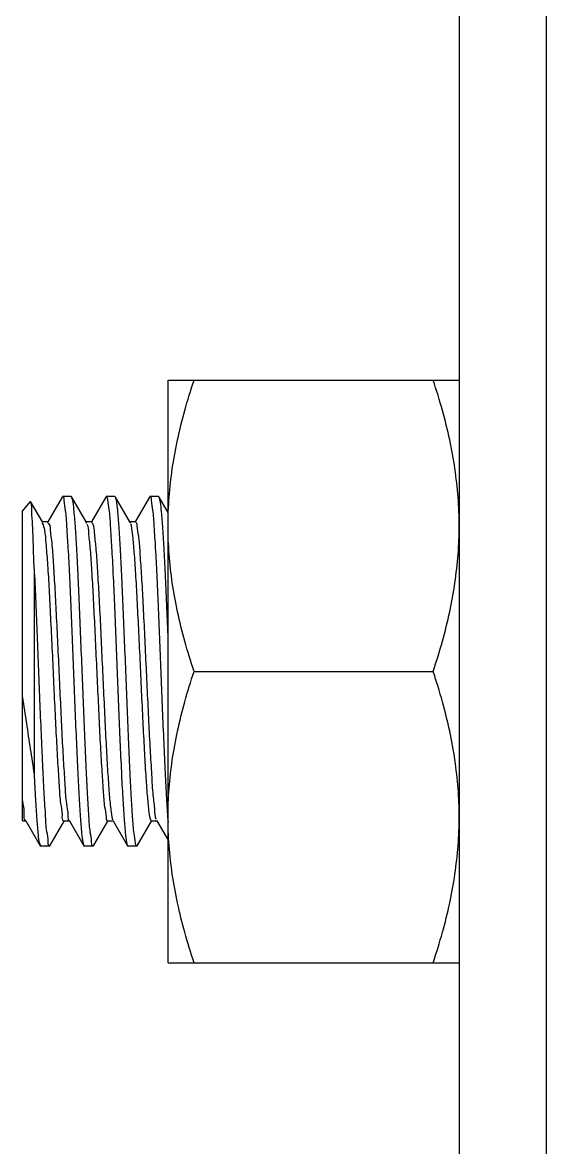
# Model space of a CAD drawing. Extents: x 815029915 to 815825525, y 579155098 to 579748855.
# Drawn here: x 815618098.4 to 815618192.4, y 579337695.1 to 579337897 of the extents above; entities that cross this region are included whole.
import ezdxf

# ---------------------------------------------------------------- set-up
doc = ezdxf.new("R2010")
doc.units = 0
doc.header["$LTSCALE"] = 100
doc.header["$MEASUREMENT"] = 0
doc.layers.add('02___PRT_ALL_AXES', color=7, linetype='Continuous')

msp = doc.modelspace()

# ---------------------------------------------------------------- linework, layer by layer
at = {"color": 0, "linetype": 'Continuous'}
for p, q in [((815618192.44, 579337676.03), (815618192.44, 579338094.16)), ((815618176.76, 579338087.89), (815618176.76, 579337682.3)), ((815618098.36, 579337809.31), (815618099.77, 579337811.07)), ((815618099.82, 579337811.05), (815618099.77, 579337811.07)), ((815618101.94, 579337807.39), (815618099.82, 579337811.05)), ((815618105.46, 579337811.85), (815618102.9, 579337807.42)), ((815618105.46, 579337811.85), (815618105.55, 579337811.92)), ((815618107.2, 579337811.85), (815618107.11, 579337811.92)), ((815618109.78, 579337807.39), (815618107.2, 579337811.85)), ((815618113.3, 579337811.85), (815618110.74, 579337807.42)), ((815618113.3, 579337811.85), (815618113.39, 579337811.92)), ((815618115.04, 579337811.85), (815618114.96, 579337811.92)), ((815618117.62, 579337807.39), (815618115.04, 579337811.85)), ((815618121.14, 579337811.85), (815618118.58, 579337807.42)), ((815618121.14, 579337811.85), (815618121.23, 579337811.92)), ((815618122.88, 579337811.85), (815618122.79, 579337811.92)), ((815618124.49, 579337809.06), (815618122.88, 579337811.85)), ((815618098.36, 579337753.73), (815618098.36, 579337809.31)), ((815618101.88, 579337807.22), (815618101.92, 579337807.14)), ((815618101.99, 579337807.31), (815618101.94, 579337807.39)), ((815618102.93, 579337807.39), (815618101.99, 579337807.39)), ((815618109.83, 579337807.31), (815618109.78, 579337807.39)), ((815618110.77, 579337807.39), (815618109.83, 579337807.39)), ((815618117.67, 579337807.31), (815618117.62, 579337807.39)), ((815618118.61, 579337807.39), (815618117.67, 579337807.39)), ((815618100.45, 579337798.99), (815618100.45, 579337762.12)), ((815618098.36, 579337753.73), (815618098.91, 579337753.73)), ((815618098.91, 579337753.81), (815618098.96, 579337753.73)), ((815618098.96, 579337753.73), (815618101.54, 579337749.28)), ((815618103.28, 579337749.28), (815618105.85, 579337753.71)), ((815618105.81, 579337753.73), (815618106.75, 579337753.73)), ((815618106.75, 579337753.81), (815618106.8, 579337753.73)), ((815618106.8, 579337753.73), (815618109.38, 579337749.28)), ((815618111.12, 579337749.28), (815618113.69, 579337753.71)), ((815618113.65, 579337753.73), (815618114.59, 579337753.73)), ((815618114.59, 579337753.81), (815618114.64, 579337753.73)), ((815618114.64, 579337753.73), (815618117.22, 579337749.28)), ((815618118.96, 579337749.28), (815618121.53, 579337753.71)), ((815618121.49, 579337753.73), (815618122.43, 579337753.73)), ((815618122.43, 579337753.81), (815618122.48, 579337753.73)), ((815618122.48, 579337753.73), (815618124.49, 579337750.26)), ((815618124.42, 579337754.42), (815618124.5, 579337753.52)), ((815618101.54, 579337749.28), (815618101.63, 579337749.2)), ((815618103.2, 579337749.2), (815618103.28, 579337749.28)), ((815618109.38, 579337749.28), (815618109.47, 579337749.2)), ((815618111.12, 579337749.28), (815618111.04, 579337749.2)), ((815618117.22, 579337749.28), (815618117.31, 579337749.2)), ((815618118.96, 579337749.28), (815618118.88, 579337749.2))]:
    msp.add_line(p, q, dxfattribs=at)
for points, start_tangent, end_tangent in [([(815618100.45, 579337798.99), (815618100.31, 579337803.32), (815618100.18, 579337806.81), (815618100.04, 579337809.31), (815618099.9, 579337810.73), (815618099.78, 579337811.03)], (-0.029159, 0.999575), (-0.544269, 0.838911)), ([(815618105.55, 579337811.92), (815618105.56, 579337811.92), (815618105.8, 579337811.27), (815618106.04, 579337809.46), (815618106.29, 579337806.54), (815618106.53, 579337802.65), (815618106.78, 579337797.9), (815618107.02, 579337792.46), (815618107.26, 579337786.62), (815618107.51, 579337780.56)], (0.933337, 0.359001), (0.039757, -0.999209)), ([(815618109.08, 579337780.56), (815618108.83, 579337786.67), (815618108.58, 579337792.64), (815618108.33, 579337798.11), (815618108.09, 579337802.8), (815618107.85, 579337806.69), (815618107.6, 579337809.61), (815618107.35, 579337811.38), (815618107.18, 579337811.84)], (-0.039757, 0.999209), (-0.489832, 0.871817)), ([(815618113.39, 579337811.92), (815618113.62, 579337811.38), (815618113.87, 579337809.61), (815618114.12, 579337806.69), (815618114.36, 579337802.8), (815618114.61, 579337798.11), (815618114.85, 579337792.64), (815618115.1, 579337786.67), (815618115.35, 579337780.56)], (0.933344, -0.358982), (0.039757, -0.999209)), ([(815618116.92, 579337780.56), (815618116.67, 579337786.62), (815618116.43, 579337792.47), (815618116.18, 579337797.93), (815618115.94, 579337802.68), (815618115.69, 579337806.57), (815618115.45, 579337809.48), (815618115.21, 579337811.28), (815618115.04, 579337811.85)], (-0.039757, 0.999209), (-0.472755, 0.881194)), ([(815618121.23, 579337811.92), (815618121.24, 579337811.92), (815618121.48, 579337811.28), (815618121.72, 579337809.48), (815618121.97, 579337806.57), (815618122.21, 579337802.68), (815618122.45, 579337797.93), (815618122.7, 579337792.47), (815618122.94, 579337786.62), (815618123.19, 579337780.56)], (0.95085, 0.309652), (0.039757, -0.999209)), ([(815618124.49, 579337787.07), (815618124.26, 579337792.63), (815618124.02, 579337798.08), (815618123.77, 579337802.76), (815618123.53, 579337806.66), (815618123.28, 579337809.59), (815618123.03, 579337811.37), (815618122.87, 579337811.84)], (-0.040733, 0.99917), (-0.48609, 0.873909)), ([(815618101.92, 579337807.14), (815618102.3, 579337805.95), (815618102.56, 579337803.56), (815618102.83, 579337800.15), (815618103.09, 579337795.87), (815618103.35, 579337790.91), (815618103.62, 579337785.49), (815618103.88, 579337779.85), (815618104.14, 579337774.25), (815618104.41, 579337768.92), (815618104.67, 579337764.11), (815618104.94, 579337760.03), (815618105.2, 579337756.86), (815618105.46, 579337754.75), (815618105.73, 579337753.79), (815618105.77, 579337753.8)], (0.475687, -0.879614), (0.880301, 0.474416)), ([(815618102.87, 579337807.27), (815618103.35, 579337805.95), (815618103.61, 579337803.56), (815618103.87, 579337800.15), (815618104.14, 579337795.87), (815618104.4, 579337790.91), (815618104.66, 579337785.49), (815618104.93, 579337779.85), (815618105.19, 579337774.25), (815618105.45, 579337768.92), (815618105.72, 579337764.11), (815618105.98, 579337760.03), (815618106.24, 579337756.86), (815618106.51, 579337754.75), (815618106.6, 579337753.93)], (0.872469, -0.48867), (0.327816, -0.944742)), ([(815618109.79, 579337807.28), (815618109.94, 579337807)], (0.596616, -0.802527), (0.427002, -0.904251)), ([(815618109.94, 579337807), (815618110.21, 579337805.45), (815618110.47, 579337802.8), (815618110.73, 579337799.16), (815618111, 579337794.69), (815618111.26, 579337789.59), (815618111.52, 579337784.09), (815618111.79, 579337778.44), (815618112.05, 579337772.88), (815618112.31, 579337767.66), (815618112.58, 579337763.01), (815618112.84, 579337759.15), (815618113.1, 579337756.23), (815618113.37, 579337754.4), (815618113.63, 579337753.73), (815618113.65, 579337753.73)], (0.427002, -0.904251), (0.915311, 0.402748)), ([(815618110.75, 579337807.36), (815618110.99, 579337807), (815618111.25, 579337805.45), (815618111.51, 579337802.8), (815618111.78, 579337799.16), (815618112.04, 579337794.69), (815618112.31, 579337789.59), (815618112.57, 579337784.09), (815618112.83, 579337778.44), (815618113.1, 579337772.88), (815618113.36, 579337767.66), (815618113.62, 579337763.01), (815618113.89, 579337759.15), (815618114.15, 579337756.23), (815618114.41, 579337754.4), (815618114.51, 579337753.99)], (0.826116, -0.563501), (0.291356, -0.956615)), ([(815618117.68, 579337807.31), (815618117.75, 579337807.13)], (0.474517, -0.880247), (0.291356, -0.956615)), ([(815618117.75, 579337807.13), (815618117.85, 579337806.72), (815618118.11, 579337804.89), (815618118.38, 579337801.97), (815618118.64, 579337798.11), (815618118.9, 579337793.46), (815618119.17, 579337788.24), (815618119.43, 579337782.68), (815618119.69, 579337777.03), (815618119.96, 579337771.53), (815618120.22, 579337766.44), (815618120.48, 579337761.97), (815618120.75, 579337758.32), (815618121.01, 579337755.67), (815618121.27, 579337754.12), (815618121.51, 579337753.76)], (0.291356, -0.956615), (0.826116, -0.563501)), ([(815618118.62, 579337807.39), (815618118.63, 579337807.39), (815618118.89, 579337806.72), (815618119.16, 579337804.89), (815618119.42, 579337801.97), (815618119.68, 579337798.11), (815618119.95, 579337793.46), (815618120.21, 579337788.24), (815618120.47, 579337782.68), (815618120.74, 579337777.03), (815618121, 579337771.53), (815618121.27, 579337766.44), (815618121.53, 579337761.97), (815618121.79, 579337758.32), (815618122.06, 579337755.67), (815618122.32, 579337754.12)], (0.915311, 0.402748), (0.427002, -0.904251)), ([(815618100.45, 579337798.99), (815618100.7, 579337793.63), (815618100.95, 579337787.75), (815618101.19, 579337781.6), (815618101.44, 579337775.4), (815618101.69, 579337769.4), (815618101.94, 579337763.84), (815618102.18, 579337758.94), (815618102.43, 579337754.89), (815618102.68, 579337751.84), (815618102.93, 579337749.92), (815618103.17, 579337749.21), (815618103.19, 579337749.21)], (0.049111, -0.998793), (0.866249, 0.499612)), ([(815618107.51, 579337780.56), (815618107.75, 579337774.45), (815618108, 579337768.49), (815618108.25, 579337763.03), (815618108.49, 579337758.34), (815618108.73, 579337754.45), (815618108.98, 579337751.52), (815618109.23, 579337749.75), (815618109.4, 579337749.28)], (0.039757, -0.999209), (0.487768, -0.872973)), ([(815618111.03, 579337749.2), (815618111.02, 579337749.2), (815618110.78, 579337749.85), (815618110.54, 579337751.65), (815618110.29, 579337754.56), (815618110.05, 579337758.46), (815618109.81, 579337763.21), (815618109.56, 579337768.66), (815618109.32, 579337774.5), (815618109.08, 579337780.56)], (-0.942585, -0.333967), (-0.039757, 0.999209)), ([(815618115.35, 579337780.56), (815618115.59, 579337774.5), (815618115.83, 579337768.66), (815618116.08, 579337763.21), (815618116.32, 579337758.46), (815618116.57, 579337754.56), (815618116.81, 579337751.65), (815618117.05, 579337749.85), (815618117.22, 579337749.27)], (0.039757, -0.999209), (0.472977, -0.881075)), ([(815618118.88, 579337749.21), (815618118.64, 579337749.74), (815618118.39, 579337751.5), (815618118.14, 579337754.42), (815618117.9, 579337758.3), (815618117.66, 579337762.99), (815618117.41, 579337768.47), (815618117.16, 579337774.45), (815618116.92, 579337780.56)], (-0.925056, 0.37983), (-0.039757, 0.999209)), ([(815618123.19, 579337780.56), (815618123.43, 579337774.45), (815618123.68, 579337768.47), (815618123.93, 579337762.99), (815618124.17, 579337758.3), (815618124.42, 579337754.42)], (0.039757, -0.999209), (0.085084, -0.996374)), ([(815618098.36, 579337775.92), (815618099.06, 579337771.27), (815618099.76, 579337766.63), (815618100.45, 579337762.12)], (0.151381, -0.988475), (0.154547, -0.987985)), ([(815618100.45, 579337762.12), (815618100.69, 579337757.64), (815618100.93, 579337753.97), (815618101.17, 579337751.27), (815618101.41, 579337749.67), (815618101.57, 579337749.29)], (0.049134, -0.998792), (0.513805, -0.857907)), ([(815618098.36, 579337757.32), (815618098.62, 579337755.04), (815618098.88, 579337753.87), (815618098.9, 579337753.87)], (0.092607, -0.995703), (0.984784, 0.173782)), ([(815618106.6, 579337753.93), (815618106.76, 579337753.78)], (0.327816, -0.944742), (0.980432, 0.196859)), ([(815618114.51, 579337753.99), (815618114.58, 579337753.81)], (0.291356, -0.956615), (0.474517, -0.880247)), ([(815618122.32, 579337754.12), (815618122.48, 579337753.85)], (0.427002, -0.904251), (0.596616, -0.802527))]:
    msp.add_spline(points, degree=3, dxfattribs=dict(at, start_tangent=start_tangent, end_tangent=end_tangent))
at = {"layer": '02___PRT_ALL_AXES', "color": 0, "linetype": 'Continuous'}
for p, q in [((815618124.49, 579337728.29), (815618124.49, 579337832.83)), ((815618124.49, 579337832.83), (815618176.76, 579337832.83)), ((815618107.11, 579337811.92), (815618105.55, 579337811.92)), ((815618114.96, 579337811.92), (815618113.39, 579337811.92)), ((815618122.79, 579337811.92), (815618121.23, 579337811.92)), ((815618129.16, 579337780.56), (815618172.09, 579337780.56)), ((815618103.2, 579337749.2), (815618101.63, 579337749.2)), ((815618111.04, 579337749.2), (815618109.47, 579337749.2)), ((815618118.88, 579337749.2), (815618117.31, 579337749.2)), ((815618124.49, 579337728.29), (815618176.76, 579337728.29))]:
    msp.add_line(p, q, dxfattribs=at)
for points, start_tangent, end_tangent in [([(815618124.49, 579337806.69), (815618124.69, 579337811.82), (815618125.26, 579337816.96), (815618126.2, 579337822.12), (815618127.49, 579337827.38), (815618129.16, 579337832.83)], (0, 1), (0.316228, 0.948683)), ([(815618176.76, 579337806.69), (815618176.57, 579337811.82), (815618175.99, 579337816.96), (815618175.06, 579337822.12), (815618173.76, 579337827.38), (815618172.09, 579337832.83)], (0, 1), (-0.316228, 0.948683)), ([(815618129.16, 579337780.56), (815618127.49, 579337786.01), (815618126.2, 579337791.27), (815618125.26, 579337796.43), (815618124.69, 579337801.57), (815618124.49, 579337806.69)], (-0.316228, 0.948683), (-0.000001, 1)), ([(815618172.09, 579337780.56), (815618173.76, 579337786.01), (815618175.06, 579337791.27), (815618175.99, 579337796.43), (815618176.57, 579337801.57), (815618176.76, 579337806.69)], (0.316228, 0.948683), (0.000001, 1)), ([(815618124.49, 579337754.43), (815618124.69, 579337759.56), (815618125.26, 579337764.69), (815618126.2, 579337769.85), (815618127.49, 579337775.11), (815618129.16, 579337780.56)], (0, 1), (0.316228, 0.948683)), ([(815618176.76, 579337754.43), (815618176.57, 579337759.56), (815618175.99, 579337764.69), (815618175.06, 579337769.85), (815618173.76, 579337775.11), (815618172.09, 579337780.56)], (0, 1), (-0.316228, 0.948683)), ([(815618129.16, 579337728.29), (815618127.49, 579337733.74), (815618126.2, 579337739), (815618125.26, 579337744.17), (815618124.69, 579337749.3), (815618124.49, 579337754.43)], (-0.316228, 0.948683), (-0.000001, 1)), ([(815618172.09, 579337728.29), (815618173.76, 579337733.74), (815618175.06, 579337739), (815618175.99, 579337744.17), (815618176.57, 579337749.3), (815618176.76, 579337754.43)], (0.316228, 0.948683), (0.000001, 1))]:
    msp.add_spline(points, degree=3, dxfattribs=dict(at, start_tangent=start_tangent, end_tangent=end_tangent))

doc.saveas('drawing.dxf')
